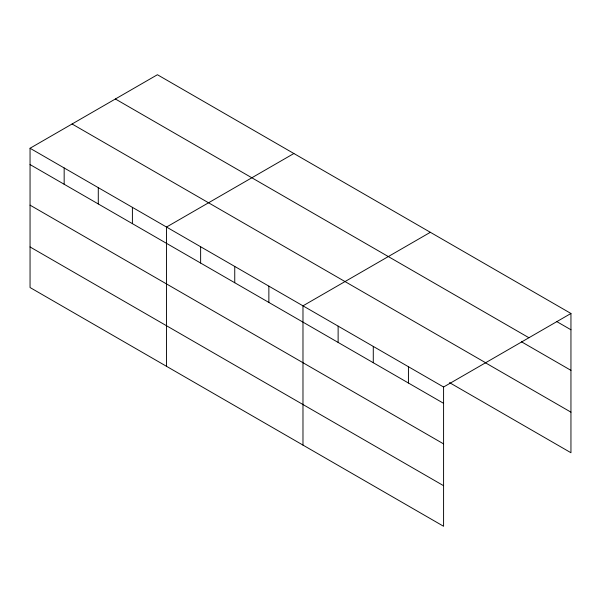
<?xml version="1.0" encoding="UTF-8"?>
<svg xmlns="http://www.w3.org/2000/svg" width="601" height="601" viewBox="0 0 601 601"><rect width="100%" height="100%" fill="white"/><g stroke="black" fill="none" stroke-linecap="round" stroke-linejoin="round"><path stroke-width="0.9" d="M443.583 443.891L443.583 387.014L30.05 148.259L30.05 287.526L443.583 526.273L443.583 443.891L30.05 205.144M449.525 382.634L570.95 452.741L570.95 313.474L157.417 74.727L30.05 148.259M293.881 153.51L166.515 227.05L166.515 366.31M430.346 232.302L302.979 305.834L302.979 445.101M443.583 387.014L570.95 313.474M556.571 321.475L570.95 329.776M115.384 98.992L528.918 337.739M521.42 341.759L570.95 370.351M72.082 123.994L485.616 362.741M485.473 362.809L570.95 412.158M30.05 164.561L443.583 403.316M30.05 246.951L443.583 485.698M408.432 366.715L408.432 383.017M373.281 346.424L373.281 362.726M338.13 326.133L338.13 342.435M268.865 286.144L268.865 302.446M234.751 266.446L234.751 282.748M200.629 246.748L200.629 263.05M132.4 207.353L132.4 223.655M98.286 187.655L98.286 203.957M64.164 167.957L64.164 184.259"/></g></svg>
